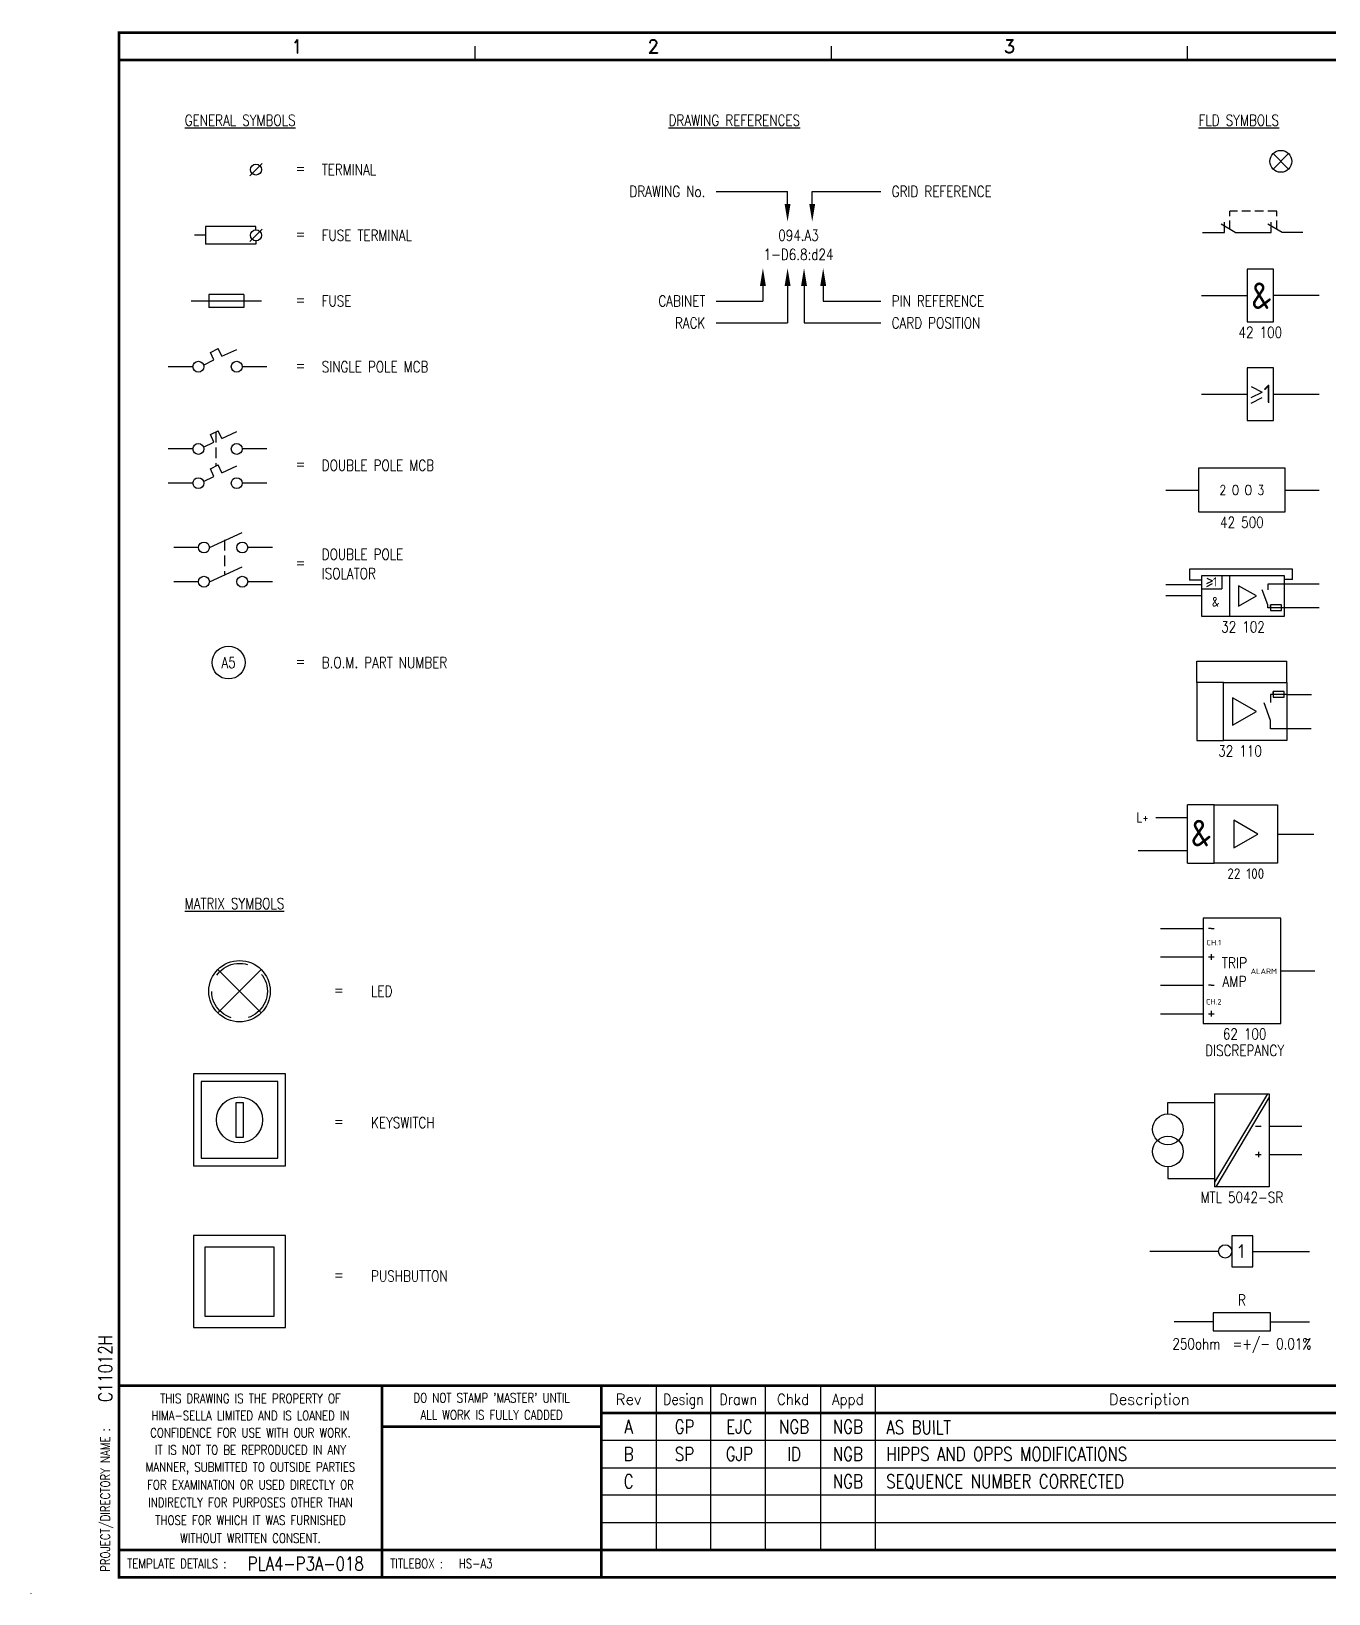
# Model space of a CAD drawing. Extents: x 0 to 414, y 0 to 285.
# Drawn here: x 0 to 236.7, y 0 to 285.2 of the extents above; entities that cross this region are included whole.
import ezdxf
from ezdxf.enums import TextEntityAlignment as Align

# ---------------------------------------------------------------- set-up
doc = ezdxf.new("R2010")
doc.units = 0
doc.header["$MEASUREMENT"] = 0
doc.linetypes.add('CONTINU', pattern=[0])
doc.linetypes.add('HIDDEN', pattern=[9.525, 6.35, -3.175])
doc.layers.get('0').update_dxf_attribs({"linetype": 'CONTINUOUS'})
for name, color, linetype in [('01-DRAW', 7, 'CONTINUOUS'), ('02-TEXT', 2, 'CONTINUOUS'), ('COL', 2, 'CONTINU'), ('CUTOUT1', 3, 'HIDDEN'), ('LPK', 1, 'CONTINUOUS'), ('ROW', 2, 'CONTINU'), ('TEXT', 2, 'CONTINUOUS'), ('UPS', 2, 'CONTINUOUS')]:
    doc.layers.add(name, color=color, linetype=linetype)
doc.styles.add('ISO', font='iso.shx', dxfattribs={"height": 2.5})
doc.styles.add('ROMAND', font='ROMAND')
doc.styles.add('ROMANS', font='romans.shx', dxfattribs={"width": 0.8})

# ---------------------------------------------------------------- blocks, each defined once
blk = doc.blocks.new('EDREV')
at = {"color": 2, "style": 'ROMANS', "width": 0.8}
for tag, p in [('DES', (129.2, 29.25)), ('DRN', (139.2, 29.25)), ('CHKD', (149.2, 29.25)), ('DES', (129.2, 24.25)), ('DRN', (139.2, 24.25)), ('CHKD', (149.2, 24.25)), ('DES', (129.2, 19.25)), ('DRN', (139.2, 19.25)), ('CHKD', (149.2, 19.25)), ('DES', (129.2, 14.25)), ('DRN', (139.2, 14.25)), ('CHKD', (149.2, 14.25)), ('DES', (129.2, 9.25)), ('DRN', (139.2, 9.25)), ('CHKD', (149.2, 9.25))]:
    blk.add_attdef(tag, text='', height=2.5, dxfattribs=at).set_placement(p, align=Align.CENTER)
blk = doc.blocks.new('AND')
at = {"layer": '01-DRAW', "style": 'ISO'}
blk.add_text('&', height=4.8241, dxfattribs=at).set_placement((183.3356, 222.2201), align=Align.MIDDLE)
blk = doc.blocks.new('HS-A3')
at = {"color": 1}
for p, q in [((81, 280), (81, 282.5)), ((146, 280), (146, 282.5)), ((211, 280), (211, 282.5)), ((114, 38), (114, 8)), ((124, 8), (124, 38)), ((134, 8), (134, 38)), ((144, 38), (144, 8)), ((154, 38), (154, 8)), ((301.5, 28), (104, 28)), ((104, 23), (301.5, 23)), ((301.5, 18), (104, 18)), ((104, 13), (270.5, 13)), ((0, 0), (0, 0.025))]:
    blk.add_line(p, q, dxfattribs=at)
at = {"color": 1, "const_width": 0.5}
blk.add_lwpolyline([(16, 3), (409, 3), (409, 285), (16, 285)], close=True, dxfattribs=at)
for points in [[(16, 280), (404, 280)], [(409, 38), (16, 38)], [(64, 3), (64, 38)], [(104, 3), (104, 38)], [(270.5, 33), (104, 33)], [(104, 30.5), (64, 30.5)], [(270.5, 8), (16, 8)]]:
    blk.add_lwpolyline(points, dxfattribs=at)
at = {"color": 2, "style": 'ROMAND'}
for s, p in [('1', (48.5, 282.5)), ('2', (113.5, 282.5)), ('3', (178.5, 282.5))]:
    blk.add_text(s, height=2.5, dxfattribs=at).set_placement(p, align=Align.MIDDLE)
at = {"color": 3, "lineweight": 13, "style": 'ROMANS', "width": 0.8}
for s, p in [('THIS DRAWING IS THE PROPERTY OF', (40, 35.6443)), ("DO NOT STAMP 'MASTER' UNTIL", (84, 35.7693)), ('HIMA-SELLA LIMITED AND IS LOANED IN', (40, 32.5193)), ('ALL WORK IS FULLY CADDED', (84, 32.6443)), ('CONFIDENCE FOR USE WITH OUR WORK.', (40, 29.3879)), ('IT IS NOT TO BE REPRODUCED IN ANY', (40, 26.2629)), ('MANNER, SUBMITTED TO OUTSIDE PARTIES', (40, 23.1379)), ('FOR EXAMINATION OR USED DIRECTLY OR', (40, 19.9054)), ('INDIRECTLY FOR PURPOSES OTHER THAN', (40, 16.6554)), ('THOSE FOR WHICH IT WAS FURNISHED', (40, 13.4054)), ('WITHOUT WRITTEN CONSENT.', (40, 10.1554))]:
    blk.add_text(s, height=1.7, dxfattribs=at).set_placement(p, align=Align.MIDDLE_CENTER)
at = {"color": 4, "style": 'ROMAND'}
for s, p in [('Rev', (109, 34.5)), ('Description', (204, 34.5))]:
    blk.add_text(s, height=2, dxfattribs=at).set_placement(p, align=Align.CENTER)
for s, width, p in [('Design', 0.85, (119, 34.5)), ('Drawn', 0.85, (129, 34.5)), ('Chkd', 0.9, (139, 34.5)), ('Appd', 0.9, (149, 34.5))]:
    blk.add_text(s, height=2, dxfattribs=dict(at, width=width)).set_placement(p, align=Align.CENTER)
at = {"color": 3, "style": 'ROMANS', "width": 0.8}
blk.add_text('PROJECT/DIRECTORY NAME :', height=1.7, rotation=90, dxfattribs=at).set_placement((13.5, 4), align=Align.MIDDLE_LEFT)
for s, p in [('TEMPLATE DETAILS :', (17.5, 5.5)), ('TITLEBOX :', (65.5, 5.5)), ('HS-A3', (78, 5.5))]:
    blk.add_text(s, height=1.7, dxfattribs=at).set_placement(p, align=Align.MIDDLE_LEFT)
at = {"layer": 'COL', "style": 'ROMAND', "flags": 9}
for tag, p in [('COL1', (48.5, 282.5)), ('COL2', (113.5, 282.5)), ('COL3', (178.5, 282.5)), ('COL4', (243.5, 282.5)), ('COL5', (308.5, 282.5)), ('COL6', (373.5, 282.5))]:
    blk.add_attdef(tag, p, '', height=2.5, dxfattribs=at)
at = {"layer": 'ROW', "style": 'ROMAND', "flags": 9}
for tag, p in [('ROW1', (406.5, 249.5)), ('ROW2', (406.5, 188.5)), ('ROW3', (406.5, 127.5)), ('ROW4', (406.5, 66.5))]:
    blk.add_attdef(tag, p, '', height=2.5, dxfattribs=at)
at = {"layer": 'UPS', "color": 3, "style": 'ROMANS', "width": 0.8, "flags": 8}
blk.add_attdef('PROJS->NOMPRO', text='', height=1.7, rotation=90, dxfattribs=at).set_placement((13.5, 35), align=Align.MIDDLE_LEFT)
at = {"layer": 'UPS', "style": 'ROMANS', "width": 2.7474, "flags": 8}
blk.add_attdef('PLANOS->MCAN1', text='', height=2.5, rotation=0.069611, dxfattribs=at).set_placement((156, 31.6443), (243, 31.75), align=Align.FIT)
at = {"layer": 'UPS', "style": 'ROMANS', "width": 0.8, "flags": 8}
for tag, height, p in [('PLANOS->VERIF', 2.5, (293.5, 34.25)), ('PLANOS->CANVI1', 2.5, (109, 29.25)), ('PLANOS->NCAN1', 2.5, (149, 29.25)), ('PLANOS->DCAN1', 2.5, (262.5, 29.25)), ('PLANOS->ORIG', 2.5, (293.5, 29.25)), ('PLANOS->CANVI2', 2.5, (109, 24.25)), ('PLANOS->NCAN2', 2.5, (149, 24.25)), ('PLANOS->DCAN2', 2.5, (262.5, 24.25)), ('PLANOS->HECHF', 2.5, (293.5, 24.25)), ('PLANOS->CANVI3', 2.5, (109, 19.25)), ('PLANOS->NCAN3', 2.5, (149, 19.25)), ('PLANOS->DCAN3', 2.5, (262.5, 19.25)), ('PLANOS->HECHD', 2.5, (293.5, 19.25)), ('PLANOS->CANVI4', 2.5, (109, 14.25)), ('PLANOS->NCAN4', 2.5, (149, 14.25)), ('PLANOS->DCAN4', 2.5, (262.5, 14.25)), ('PLANOS->DATACREA', 2.5, (293.5, 14.25)), ('PLANOS->CANVI5', 2.5, (109, 9.25)), ('PLANOS->NCAN5', 2.5, (149, 9.25)), ('PLANOS->DCAN5', 2.5, (262.5, 9.25)), ('PLANOS->NR1', 2.5, (293.5, 9.25)), ('PROJS->DESCPRO3', 5, (345.5, 5.5)), ('PLANOS->PLANO', 5, (378.5, 5.5)), ('PLANOS->USER', 5, (402.75, 5.5)), ('PLANOS->NR2', 2.5, (293.5, 4.25))]:
    blk.add_attdef(tag, text='', height=height, dxfattribs=at).set_placement(p, align=Align.CENTER)
at = {"layer": 'UPS', "style": 'ROMANS', "flags": 8}
for tag, width, p, p2 in [('PLANOS->MCAN2', 2.6868, (156, 26.75), (243, 26.75)), ('PLANOS->MCAN3', 2.6868, (156, 21.75), (243, 21.75)), ('PLANOS->MCAN4', 2.6769, (156, 16.75), (243, 16.75)), ('PLANOS->MCAN5', 2.6868, (156, 11.75), (243, 11.75))]:
    blk.add_attdef(tag, text='', height=2.5, dxfattribs=dict(at, width=width)).set_placement(p, p2, align=Align.FIT)
at = {"layer": 'UPS', "style": 'ROMANS', "width": 0.8, "flags": 8}
blk.add_attdef('PLANOS->DENOM', (313.5, 24.25), '', height=2.5, dxfattribs=at)
at = {"layer": 'UPS', "color": 4, "style": 'ROMANS', "width": 0.8, "flags": 8}
for tag, p in [('PROJS->DESCPRO1', (303, 19.25)), ('PROJS->DESCPRO2', (303, 14.25))]:
    blk.add_attdef(tag, p, '', height=2.5, dxfattribs=at)
at = {"layer": 'UPS', "color": 3, "style": 'ROMANS', "width": 0.8, "flags": 8}
blk.add_attdef('PLANOS->PROTOTIPO', text='', height=1.7, dxfattribs=at).set_placement((39.5, 5.5), align=Align.MIDDLE_LEFT)
at = {"layer": 'UPS', "style": 'ROMANS', "width": 0.8, "flags": 8}
blk.add_attdef('PLANOS->OBS4', text='', height=2.5, dxfattribs=at).set_placement((107, 5.5), align=Align.MIDDLE_LEFT)

msp = doc.modelspace()

# ---------------------------------------------------------------- linework, layer by layer
for p, q in [((226.5858, 260.0858), (229.4142, 262.9142)), ((226.5858, 262.9142), (229.4142, 260.0858)), ((42.1314, 261.1314), (39.8686, 258.8686)), ((125, 256), (138, 256)), ((138, 252.9), (138, 256)), ((142.5, 256), (155, 256)), ((142.5, 252.9), (142.5, 256)), ((41, 249.6), (31.8, 249.6)), ((31.8, 249.6), (31.8, 246.4)), ((42.1314, 249.1314), (39.8686, 246.8686)), ((41, 249), (41, 249.6)), ((232, 248.5), (228.25, 248.5)), ((31.8, 248), (29.7597, 248)), ((41, 246.4), (31.8, 246.4)), ((41, 247), (41, 246.4)), ((38.8, 237.2), (32.4, 237.2)), ((32.4, 237.2), (32.4, 234.8)), ((38.8, 237.2), (38.8, 234.8)), ((133.5, 239.6), (133.5, 236)), ((138, 239.6), (138, 232)), ((141, 239.6), (141, 232)), ((144.5, 239.6), (144.5, 236)), ((213.5284, 237), (221.8522, 237)), ((235, 237), (226.6762, 237)), ((42, 236), (29.2, 236)), ((38.8, 234.8), (32.4, 234.8)), ((125, 236), (133.5, 236)), ((144.5, 236), (155, 236)), ((125, 232), (138, 232)), ((141, 232), (155, 232)), ((32.7125, 226.6077), (34.124, 227.3179)), ((33.3393, 225.245), (32.7125, 226.6077)), ((34.7739, 225.9049), (34.124, 227.3179)), ((34.7739, 225.9049), (37.5, 227.1587)), ((29.5, 224), (25, 224)), ((31.4569, 224.2905), (33.3393, 225.245)), ((43, 224), (38.5, 224)), ((213.5285, 219), (221.8523, 219)), ((226.6762, 219), (235, 219)), ((32.7125, 211.6077), (34.124, 212.3179)), ((33.3393, 210.245), (32.7125, 211.6077)), ((34.7739, 210.9049), (34.124, 212.3179)), ((34.7739, 210.9049), (37.5, 212.1587)), ((29.5, 209), (25, 209)), ((31.4569, 209.2905), (33.3393, 210.245)), ((43, 209), (38.5, 209)), ((32.7125, 205.3577), (34.124, 206.0679)), ((34.7739, 204.6549), (34.124, 206.0679)), ((34.7739, 204.6549), (37.5, 205.9087)), ((228.8, 205.5), (213, 205.5)), ((213, 205.5), (213, 197.5)), ((228.8, 197.5), (228.8, 205.5)), ((29.5, 202.75), (25, 202.75)), ((31.4569, 203.0405), (33.3393, 203.995)), ((33.3393, 203.995), (32.7125, 205.3577)), ((43, 202.75), (38.5, 202.75)), ((207, 201.5), (213, 201.5)), ((228.8, 201.5), (235, 201.5)), ((213, 197.5), (228.8, 197.5)), ((32.5, 191), (38.5, 193.75)), ((30.5, 191), (26, 191)), ((44, 191), (39.5, 191)), ((32.5, 184.75), (38.5, 187.5)), ((30.5, 184.75), (26, 184.75)), ((44, 184.75), (39.5, 184.75)), ((235, 180.0158), (228.6086, 180.0158)), ((212.6993, 166.3627), (212.6993, 170.25)), ((212.6993, 170.25), (229.1007, 170.25)), ((229.1007, 166.3627), (229.1007, 170.25)), ((207.4026, 89.698), (215.9, 89.698)), ((207.4026, 87.5834), (207.4026, 89.698)), ((225.5874, 91.2629), (215.9, 75.1516)), ((215.9, 91.2629), (215.9, 74.2629)), ((215.9, 91.2629), (225.9, 91.2629)), ((225.9, 90.659), (216.118, 74.2629)), ((225.9, 91.2629), (225.9, 74.2629)), ((207.4026, 77.9425), (207.4026, 75.8279)), ((207.4026, 75.8279), (215.9, 75.8279)), ((225.9, 74.2629), (215.9, 74.2629)), ((222.8732, 62.5), (233.25, 62.5)), ((215.65, 49.6379), (208.55, 49.6379)), ((226.15, 49.6379), (233.25, 49.6379))]:
    msp.add_line(p, q)
at = {"color": 3, "linetype": 'HIDDEN', "ltscale": 0.3}
for p, q in [((33.6682, 212.0886), (33.6682, 205.8386)), ((35.25, 192.375), (35.25, 186.125))]:
    msp.add_line(p, q, dxfattribs=at)
at = {"color": 2}
for p, q in [((215.3113, 121.426), (214.8113, 121.426)), ((215.3113, 121.426), (215.8113, 121.426)), ((214.8113, 116.25), (215.8113, 116.25)), ((215.3113, 116.75), (215.3113, 115.75)), ((215.3113, 111.074), (214.8113, 111.074)), ((215.3113, 111.074), (215.8113, 111.074)), ((214.8113, 105.898), (215.8113, 105.898)), ((215.3113, 106.398), (215.3113, 105.398)), ((223.4, 85.3509), (224.4, 85.3509)), ((223.4, 80.1749), (224.4, 80.1749)), ((223.9, 80.6749), (223.9, 79.6749))]:
    msp.add_line(p, q, dxfattribs=at)
msp.add_lwpolyline([(215.65, 48.0129), (226.15, 48.0129), (226.15, 51.2629), (215.65, 51.2629)], close=True)
for centre, radius in [((228, 261.5), 2), ((41, 260), 1), ((41, 248), 1), ((30.5, 224), 1), ((37.5, 224), 1), ((30.5, 209), 1), ((37.5, 209), 1), ((30.5, 202.75), 1), ((37.5, 202.75), 1), ((31.5, 191), 1), ((38.5, 191), 1), ((31.5, 184.75), 1), ((38.5, 184.75), 1)]:
    msp.add_circle(centre, radius)
at = {"color": 3}
msp.add_circle((36, 170), 3, dxfattribs=at)
for points in [[(138.54, 253.74), (137.46, 253.74), (138, 250.5)], [(143.04, 253.74), (141.96, 253.74), (142.5, 250.5)], [(134.04, 238.76), (132.96, 238.76), (133.5, 242)], [(138.54, 238.76), (137.46, 238.76), (138, 242)], [(141.54, 238.76), (140.46, 238.76), (141, 242)], [(145.04, 238.76), (143.96, 238.76), (144.5, 242)]]:
    msp.add_solid(points)
at = {"layer": '01-DRAW', "linetype": 'HIDDEN', "ltscale": 0.25}
for p, q in [((227.25, 252.3802), (218.7031, 252.3802)), ((218.7031, 249.0923), (218.7031, 252.3802)), ((227.25, 249.0923), (227.25, 252.3802))]:
    msp.add_line(p, q, dxfattribs=at)
at = {"layer": '01-DRAW'}
for p, q in [((213.7031, 248.5), (217.7031, 248.5)), ((219.7031, 248.5), (217.0888, 250.0485)), ((217.7031, 248.5), (217.7031, 250.3688)), ((219.7031, 248.5), (226.25, 248.5)), ((228.25, 248.5), (225.6357, 250.0485)), ((226.25, 248.5), (226.25, 250.3688)), ((226.6762, 241.824), (221.8522, 241.824)), ((221.8522, 241.824), (221.8522, 232.1761)), ((226.6762, 232.1761), (226.6762, 241.824)), ((221.8522, 232.1761), (226.6762, 232.1761)), ((221.8523, 223.824), (221.8523, 214.1761)), ((226.6762, 223.824), (221.8523, 223.824)), ((226.6762, 214.1761), (226.6762, 223.824)), ((222.5672, 220.3999), (224.5932, 219.3869)), ((222.5672, 218.3739), (224.5932, 219.3869)), ((222.5672, 217.3609), (224.5932, 218.3739)), ((221.8523, 214.1761), (226.6762, 214.1761)), ((230.1178, 187.0611), (211.3363, 187.0611)), ((211.3363, 187.0611), (211.3363, 185.0501)), ((213.6086, 178.4014), (213.6086, 185.9014)), ((213.6086, 185.9014), (228.6086, 185.9014)), ((214.4996, 185.42), (215.5126, 184.9135)), ((217.2412, 185.9014), (217.2412, 183.4839)), ((218.6086, 185.9014), (218.6086, 178.4014)), ((228.6086, 185.9014), (228.6086, 178.4014)), ((230.1178, 185.1385), (230.1178, 187.0611)), ((213.6086, 184.1637), (207, 184.1637)), ((213.6086, 185.0501), (211.3363, 185.0501)), ((213.6086, 183.4839), (217.2412, 183.4839)), ((214.4996, 184.407), (215.5126, 184.9135)), ((214.4996, 183.9004), (215.5126, 184.407)), ((225.6086, 180.5158), (224.6264, 183.287)), ((228.6086, 184.287), (225.6086, 184.287)), ((225.6086, 184.287), (225.6086, 183.287)), ((235, 184.287), (226.6791, 184.287)), ((230.1178, 185.1385), (228.6086, 185.1385)), ((213.6086, 182.1514), (207, 182.1514)), ((225.6086, 180.0158), (225.6086, 180.5158)), ((235, 180.0158), (225.6086, 180.0158)), ((228.1086, 180.5158), (226.1086, 180.5158)), ((226.1086, 180.5158), (226.1086, 179.5158)), ((226.1086, 180.0158), (226.1086, 180.5158)), ((228.1086, 179.5158), (228.1086, 180.5158)), ((228.6086, 178.4014), (213.6086, 178.4014)), ((226.1086, 179.5158), (228.1086, 179.5158)), ((212.6993, 166.3627), (212.6993, 155.75)), ((217.5232, 166.3627), (212.6993, 166.3627)), ((226.1007, 159.4208), (224.9585, 162.6431)), ((229.1007, 164.1919), (226.1007, 164.1919)), ((226.1007, 164.1919), (226.1007, 162.6919)), ((228.6007, 164.6919), (226.6007, 164.6919)), ((226.6007, 164.1919), (226.6007, 164.6919)), ((226.6007, 164.6919), (226.6007, 163.6919)), ((226.6007, 163.6919), (228.6007, 163.6919)), ((228.6007, 163.6919), (228.6007, 164.6919)), ((229.1007, 164.1919), (233.6225, 164.1919)), ((226.1007, 157.9208), (226.1007, 159.4208)), ((233.5375, 157.9208), (226.1007, 157.9208)), ((212.6993, 155.75), (217.5232, 155.75)), ((211, 133.3873), (211, 144)), ((215.8239, 144), (211, 144)), ((215.8239, 133.3873), (215.8239, 144)), ((205.1715, 141.7073), (211, 141.7073)), ((227.4014, 138.6937), (234, 138.6937)), ((202, 135.6801), (211, 135.6801)), ((211, 133.3873), (215.8239, 133.3873)), ((206.0608, 121.426), (213.8113, 121.426)), ((206.0608, 116.25), (213.8113, 116.25)), ((227.9887, 113.706), (234.2133, 113.706)), ((206.0608, 111.074), (213.8113, 111.074)), ((206.0608, 105.898), (213.8113, 105.898)), ((225.9, 85.3509), (231.8537, 85.3509)), ((225.9, 80.1749), (231.8537, 80.1749)), ((219.0493, 65.3239), (219.0493, 59.6761)), ((222.8732, 65.3239), (219.0493, 65.3239)), ((222.8732, 59.6761), (222.8732, 65.3239)), ((216.6373, 62.5), (204.1291, 62.5)), ((219.0493, 59.6761), (222.8732, 59.6761))]:
    msp.add_line(p, q, dxfattribs=at)
for points in [[(223.5532, 182.1514), (220.297, 184.0314), (220.297, 180.2715)], [(229.1007, 155.75), (217.5232, 155.75), (217.5232, 166.3627), (229.1007, 166.3627)], [(223.5532, 161.0564), (219.2116, 163.563), (219.2116, 158.5498)], [(227.4014, 133.3873), (215.8239, 133.3873), (215.8239, 144), (227.4014, 144)], [(223.7908, 138.6937), (219.4492, 141.2003), (219.4492, 136.1871)], [(213.8113, 104.0793), (227.9887, 104.0793), (227.9887, 123.3328), (213.8113, 123.3328)]]:
    msp.add_lwpolyline(points, close=True, dxfattribs=at)
for centre, radius in [((207.4026, 84.7834), 2.8), ((207.4026, 80.7313), 2.8), ((217.8433, 62.5), 1.206)]:
    msp.add_circle(centre, radius, dxfattribs=at)
at = {"layer": 'CUTOUT1'}
msp.add_circle((37.9999, 110.0001), 5.075, dxfattribs=at)
at = {"layer": 'LPK', "linetype": 'Continuous'}
for p, q in [((41.9598, 113.9598), (34.0403, 106.0403)), ((41.9598, 106.0403), (34.0403, 113.9598))]:
    msp.add_line(p, q, dxfattribs=at)
at = {"layer": 'LPK'}
for points in [[(29.6, 78.1), (46.4, 78.1), (46.4, 94.9), (29.6, 94.9)], [(31, 79.5), (45, 79.5), (45, 93.5), (31, 93.5)], [(38.7, 83.35), (38.7, 89.65), (37.3, 89.65), (37.3, 83.35)], [(46.4, 65.4), (29.6, 65.4), (29.6, 48.6), (46.4, 48.6)], [(44.3, 63.3), (31.7, 63.3), (31.7, 50.7), (44.3, 50.7)]]:
    msp.add_lwpolyline(points, close=True, dxfattribs=at)
for centre, radius in [((37.9999, 110.0001), 5.6), ((38, 86.5), 4.2)]:
    msp.add_circle(centre, radius, dxfattribs=at)

# ---------------------------------------------------------------- block references
ref = msp.add_blockref('HS-A3', (0, 0))
ref.add_attrib('PLANOS->PROTOTIPO', 'PLA4-P3A-018', dxfattribs={"layer": 'UPS', "color": 3, "height": 2.5, "style": 'ROMANS', "width": 0.8, "flags": 8}).set_placement((39.5, 5.5), align=Align.MIDDLE_LEFT)
ref.add_attrib('PLANOS->NCAN2', 'NGB', dxfattribs={"layer": 'UPS', "height": 2.5, "style": 'ROMANS', "width": 0.8, "flags": 8}).set_placement((149, 24.25), align=Align.CENTER)
ref.add_attrib('PLANOS->NCAN3', 'NGB', dxfattribs={"layer": 'UPS', "height": 2.5, "style": 'ROMANS', "width": 0.8, "flags": 8}).set_placement((149, 19.25), align=Align.CENTER)
ref.add_attrib('PLANOS->CANVI2', 'B', dxfattribs={"layer": 'UPS', "height": 2.5, "style": 'ROMANS', "width": 0.8, "flags": 8}).set_placement((109, 24.25), align=Align.CENTER)
ref.add_attrib('PLANOS->CANVI3', 'C', dxfattribs={"layer": 'UPS', "height": 2.5, "style": 'ROMANS', "width": 0.8, "flags": 8}).set_placement((109, 19.25), align=Align.CENTER)
ref.add_attrib('PLANOS->CANVI1', 'A', dxfattribs={"layer": 'UPS', "height": 2.5, "style": 'ROMANS', "width": 0.8, "flags": 8}).set_placement((109, 29.25), align=Align.CENTER)
ref.add_attrib('PLANOS->NCAN1', 'NGB', dxfattribs={"layer": 'UPS', "height": 2.5, "style": 'ROMANS', "width": 0.8, "flags": 8}).set_placement((149, 29.25), align=Align.CENTER)
ref.add_attrib('PROJS->NOMPRO', 'C11012H', dxfattribs={"layer": 'UPS', "color": 3, "height": 2.5, "rotation": 90, "style": 'ROMANS', "width": 0.8, "flags": 8}).set_placement((13.5, 35), align=Align.MIDDLE_LEFT)
for p in [(41.2018, 14.7503), (30.1765, -83.3517)]:
    msp.add_blockref('AND', p)
ref = msp.add_blockref('EDREV', (-10, 0))
ref.add_attrib('DES', 'GP', dxfattribs={"color": 2, "height": 2.5, "style": 'ROMANS', "width": 0.8}).set_placement((119.2, 29.25), align=Align.CENTER)
ref.add_attrib('DRN', 'EJC', dxfattribs={"color": 2, "height": 2.5, "style": 'ROMANS', "width": 0.8}).set_placement((129.2, 29.25), align=Align.CENTER)
ref.add_attrib('CHKD', 'NGB', dxfattribs={"color": 2, "height": 2.5, "style": 'ROMANS', "width": 0.8}).set_placement((139.2, 29.25), align=Align.CENTER)
ref.add_attrib('DES', 'SP', dxfattribs={"color": 2, "height": 2.5, "style": 'ROMANS', "width": 0.8}).set_placement((119.2, 24.25), align=Align.CENTER)
ref.add_attrib('DRN', 'GJP', dxfattribs={"color": 2, "height": 2.5, "style": 'ROMANS', "width": 0.8}).set_placement((129.2, 24.25), align=Align.CENTER)
ref.add_attrib('CHKD', 'ID', dxfattribs={"color": 2, "height": 2.5, "style": 'ROMANS', "width": 0.8}).set_placement((139.2, 24.25), align=Align.CENTER)

# ---------------------------------------------------------------- texts
at = {"layer": '01-DRAW', "style": 'ISO'}
for s, height, p in [('1', 3.3768, (225.6063, 219.0492)), ('1', 1.6884, (216.0191, 184.7446)), ('&', 1.809, (216.1382, 181.0858)), ('1', 2.5, (220.8033, 62.5491))]:
    msp.add_text(s, height=height, dxfattribs=at).set_placement(p, align=Align.MIDDLE)
at = {"layer": '02-TEXT', "style": 'ISO', "width": 0.9}
msp.add_text('L+', height=1.9296, dxfattribs=at).set_placement((202.7595, 140.7476), align=Align.CENTER)
at = {"layer": '02-TEXT', "style": 'ISO'}
msp.add_text('22 100', height=1.9296, dxfattribs=at).set_placement((221.6127, 130.4929), align=Align.CENTER)
for s, p in [('CH.1', (215.7765, 118.8737)), ('CH.2', (215.7765, 108.067))]:
    msp.add_text(s, height=1, dxfattribs=at).set_placement(p, align=Align.MIDDLE_CENTER)
at = {"layer": '02-TEXT', "style": 'ROMANS', "width": 0.85}
for s, p in [('TRIP', (219.5416, 115.1729)), ('AMP', (219.5416, 111.7916))]:
    msp.add_text(s, height=1.9296, dxfattribs=at).set_placement(p, align=Align.MIDDLE_CENTER)
at = {"layer": '02-TEXT', "style": 'ISO'}
msp.add_text('ALARM', height=1, dxfattribs=at).set_placement((227.3056, 113.6328), align=Align.MIDDLE_RIGHT)
at = {"layer": 'TEXT', "style": 'ROMANS', "width": 0.8}
for s, p in [('%%UGENERAL SYMBOLS', (28, 269)), ('%%UFLD SYMBOLS', (213, 269)), ('TERMINAL', (52.9969, 260)), ('GRID REFERENCE', (157, 256)), ('FUSE TERMINAL', (53, 248)), ('FUSE', (53, 236)), ('PIN REFERENCE', (157, 236)), ('CARD POSITION', (157, 232)), ('SINGLE POLE MCB', (53, 224)), ('DOUBLE POLE MCB', (53, 206)), ('DOUBLE POLE', (53, 189.75)), ('ISOLATOR', (53, 186.25)), ('B.O.M. PART NUMBER', (53, 170)), ('%%UMATRIX SYMBOLS', (28, 126)), ('LED', (62, 110)), ('KEYSWITCH', (62, 86)), ('PUSHBUTTON', (62, 58))]:
    msp.add_text(s, height=2, dxfattribs=at).set_placement(p, align=Align.MIDDLE_LEFT)
for s, height, p in [('%%UDRAWING REFERENCES', 2, (128.2895, 269)), ('094.A3', 2, (140, 248)), ('1-D6.8:d24', 2, (140, 244.5)), ('2 O O 3', 1.8, (220.9, 201.5)), ('A5', 2, (36, 170))]:
    msp.add_text(s, height=height, dxfattribs=at).set_placement(p, align=Align.MIDDLE)
for s, p in [('=', (50, 260.25)), ('DRAWING No.', (123, 256)), ('=', (50, 248.25)), ('CABINET', (123, 236)), ('=', (50, 236.25)), ('RACK', (123, 232)), ('=', (50, 224.25)), ('=', (50, 206.25)), ('=', (50, 188.25)), ('=', (50, 170.25)), ('=', (57, 110.25)), ('=', (57, 86.25)), ('=', (57, 58.25))]:
    msp.add_text(s, height=2, dxfattribs=at).set_placement(p, align=Align.MIDDLE_RIGHT)
for s, p in [('42 100', (224.2642, 229.2817)), ('42 500', (220.9001, 194.6056)), ('32 102', (221.1086, 175.507)), ('32 110', (220.562, 152.8556)), ('62 100', (221.4, 101.185)), ('DISCREPANCY', (221.4, 98.185)), ('MTL 5042-SR', (220.9, 71.3686)), ('R', (220.9, 52.6186)), ('250ohm  =+/- 0.01%', (220.9, 44.6186))]:
    msp.add_text(s, height=2, dxfattribs=at).set_placement(p, align=Align.CENTER)
at = {"layer": 'UPS', "insert": (156, 31.6443), "char_height": 2.5, "width": 87, "attachment_point": 1, "rotation": 0.068755, "style": 'ROMANS'}
msp.add_mtext('AS BUILT', dxfattribs=at)
at = {"layer": 'UPS', "char_height": 2.5, "width": 87, "attachment_point": 1, "style": 'ROMANS'}
for s, insert in [('HIPPS AND OPPS MODIFICATIONS', (156, 26.75)), ('SEQUENCE NUMBER CORRECTED', (156, 21.75))]:
    msp.add_mtext(s, dxfattribs=dict(at, insert=insert))

doc.saveas('drawing.dxf')
